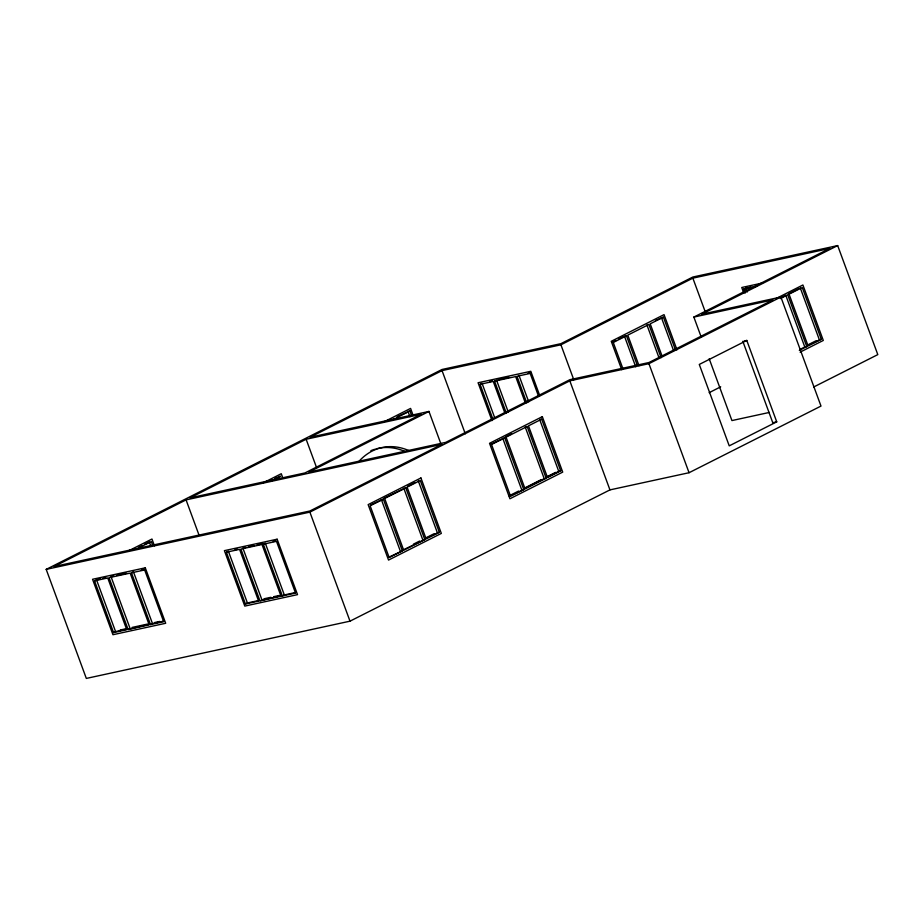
<?xml version="1.0" encoding="UTF-8"?>
<svg xmlns="http://www.w3.org/2000/svg" width="924" height="924" viewBox="0 0 924 924"><rect width="100%" height="100%" fill="white"/><g stroke="black" fill="none" stroke-linecap="round" stroke-linejoin="round"><path stroke-width="1.39" d="M837.675 245.576L701.778 314.218L780.884 297.043L820.997 406.075L689.05 472.718L609.944 489.893L350 621.171L86.325 678.424L46.2 569.38L442.053 369.473L560.926 343.659L692.873 277.015L837.675 245.576L877.8 354.62L813.697 386.994M186.059 499.884L54.112 566.528L309.887 510.995L441.834 444.352L186.059 499.884L198.926 534.834M306.133 439.247L190.021 497.886L304.943 472.938L421.055 414.298L306.133 439.247L316.528 467.475M701.281 337.237L693.855 317.071L829.764 248.429L692.861 278.159L560.914 344.802L442.042 370.605L310.094 437.248L428.967 411.434L440.84 443.693M127.5 551.374L151.963 539.027L154.447 545.784M263.248 482.825L281.266 473.723L282.767 477.777M383.541 422.072L410.579 408.42L413.063 415.176M138.542 547.424L142.146 545.61M144.548 544.398L149.342 541.972L150.808 545.957M275.052 478.482L277.454 477.269M397.17 416.816L409.944 410.926L411.399 414.911M138.126 548.209L151.317 541.545L152.783 545.518M271.032 481.081L280.63 476.23L278.655 476.668L279.625 479.313M391.695 420.143L395.426 418.26M396.743 417.59L409.944 410.926M492.758 418.803L480.064 384.303L482.039 383.31L494.733 417.81M428.967 411.434L308.893 472.072L445.795 442.353L569.831 379.706L648.937 362.531L772.961 299.896L693.855 317.071M94.548 580.838L107.738 577.974L126.773 629.729L113.594 632.582L94.548 580.838L96.535 579.845L115.569 631.589L127.431 629.013M506.283 413.005L494.571 381.162L496.546 380.157L508.258 412M131.462 572.822L144.652 569.958L163.687 621.713L150.508 624.566L131.462 572.822L133.449 571.829L152.483 623.573L164.357 620.997M612.485 342.296L616.077 340.471M618.479 339.27L623.273 336.844M655.428 320.605L663.397 317.151L675.606 350.323M637.19 364.992L626.46 335.805L613.259 342.469L623.019 369.011M663.397 317.151L650.207 323.816L661.919 355.659M745.206 293.047L743.751 289.062L751.004 286.925M226.392 552.217L239.582 549.353L258.616 601.097L245.438 603.961L226.392 552.217L228.367 551.212L247.413 602.956L259.274 600.381M46.2 569.38L309.887 512.127L569.819 380.85L648.925 363.675L780.884 297.043M263.305 544.201L276.495 541.337L295.53 593.081L282.351 595.945L263.305 544.201L265.292 543.197L284.326 594.941L296.188 592.365M113.594 632.582L115.569 631.589M775.871 298.648L802.898 284.996L823.296 340.448L800.126 352.148M780.803 297.782L785.77 295.276L804.804 347.02L806.791 346.592L787.745 294.848L780.295 298.614M788.288 294.005L799.087 288.554M370.57 505.024L383.333 499.145L402.379 550.889L389.177 557.553L370.143 505.809L383.333 499.145M383.922 498.279L405.775 487.814L424.809 539.558L403.696 550.219L384.661 498.475L405.775 487.814M407.507 486.359L414.703 482.732M490.76 444.317L504.735 437.837L523.769 489.581L510.579 496.246L491.533 444.502L504.735 437.837M505.312 436.971L511.526 433.83M527.165 426.507L506.052 437.168L525.086 488.912L546.199 478.251L527.165 426.507L525.19 426.934L544.224 478.678L546.199 478.251M541.672 419.173L528.482 425.837L547.528 477.581L560.718 470.917L541.672 419.173L539.697 419.6L558.743 471.356L560.718 470.917M128.09 629.44L149.191 624.855L130.145 573.111L109.055 577.685L128.09 629.44L149.757 624.162M150.508 624.566L152.483 623.573M746.788 340.448L699.283 364.449L729.232 445.853L776.738 421.852L746.788 340.448L744.143 341.025M245.438 603.961L247.413 602.956M259.933 600.808L281.035 596.234L261.989 544.479L240.898 549.064L259.933 600.808L281.601 595.541M282.351 595.945L284.326 594.941M709.17 392.654L720.697 386.833M413.398 544.178L419.612 541.048M425.768 537.93L434.164 533.691M509.02 495.888L518.618 491.048M524.867 487.895L541.002 479.741M545.968 477.234L555.567 472.383M807.749 344.964L816.146 340.725M388.403 557.38L402.379 550.889M402.956 550.023L424.809 539.558M425.352 538.715L439.327 532.224L420.281 480.48L407.091 487.144L426.126 538.888L439.327 532.224M509.794 496.072L523.769 489.581M524.358 488.715L544.224 478.678M546.742 477.408L558.743 471.356M799.837 349.538L804.804 347.02M807.322 345.749L821.297 339.258L802.263 287.514L789.061 294.178L808.107 345.923L821.297 339.258M799.329 350.358L806.791 346.592M762.566 282.987L741.753 287.503L743.739 292.908M743.751 289.062L756.929 286.197M626.46 335.805L624.474 336.232L635.7 366.759M489.951 381.589L492.584 381.023M497.955 379.856L509.205 377.408M528.182 373.284L530.826 372.719M480.064 384.303L493.243 381.439L504.966 413.294M494.571 381.162L515.661 376.576L525.421 403.118M769.415 412.427L731.935 420.57L709.193 358.743M776.738 421.852L772.776 422.718L742.827 341.314M97.852 579.556L100.485 578.978M103.118 578.412L105.763 577.835M113.848 576.079L111.03 576.692L130.076 628.436M116.655 575.467L126.507 573.33M141.36 570.108L143.994 569.531M234.962 549.78L237.607 549.214M245.692 547.458L242.873 548.059L261.919 599.815M248.498 546.846L254.123 545.622M256.941 545.01L262.566 543.786M273.204 541.476L275.837 540.91M120.189 630.018L125.456 628.874M132.051 627.442L147.517 624.081M154.47 622.568L159.737 621.425M263.894 598.81L270.928 597.285M273.735 596.673L279.36 595.449M800.288 287.942L819.322 339.697M745.726 288.069L747.193 292.042M692.861 278.159L705.231 311.758M676.98 349.792L664.044 314.634L611.261 341.291L621.713 369.681M661.422 317.579L673.631 350.75M661.087 357.646L648.891 324.474L627.777 335.135L639.004 365.661M646.904 324.901L659.112 358.073M648.925 363.675L689.05 472.718M560.914 344.802L573.781 379.741M569.819 380.85L609.944 489.893M539.755 395.634L530.803 371.298L478.066 382.744L491.995 420.605M538.461 395.98L530.168 373.423L516.978 376.287L526.738 402.829M518.953 375.294L528.724 401.825M502.748 438.265L521.794 490.009M442.042 370.605L465.292 433.783M407.958 411.353L409.909 416.666M418.306 480.907L437.341 532.663M403.788 488.242L422.834 539.986M381.358 499.572L400.404 551.316M309.887 512.127L350 621.171M359.217 461.064A74.474 54.643 77.7 0 1 409.413 450.82M370.871 450.693A74.474 54.643 77.7 0 1 374.728 449.283M376.033 448.902A74.474 54.643 77.7 0 1 404.319 451.189M420.928 477.962L368.145 504.619L388.542 560.071L441.326 533.414L420.928 477.962M542.319 416.655L489.535 443.312L509.933 498.764L562.716 472.106L542.319 416.655M145.287 567.821L92.55 579.279L112.947 634.719L165.685 623.273L145.287 567.821M277.131 539.2L224.393 550.646L244.791 606.098L297.528 594.64L277.131 539.2"/></g></svg>
